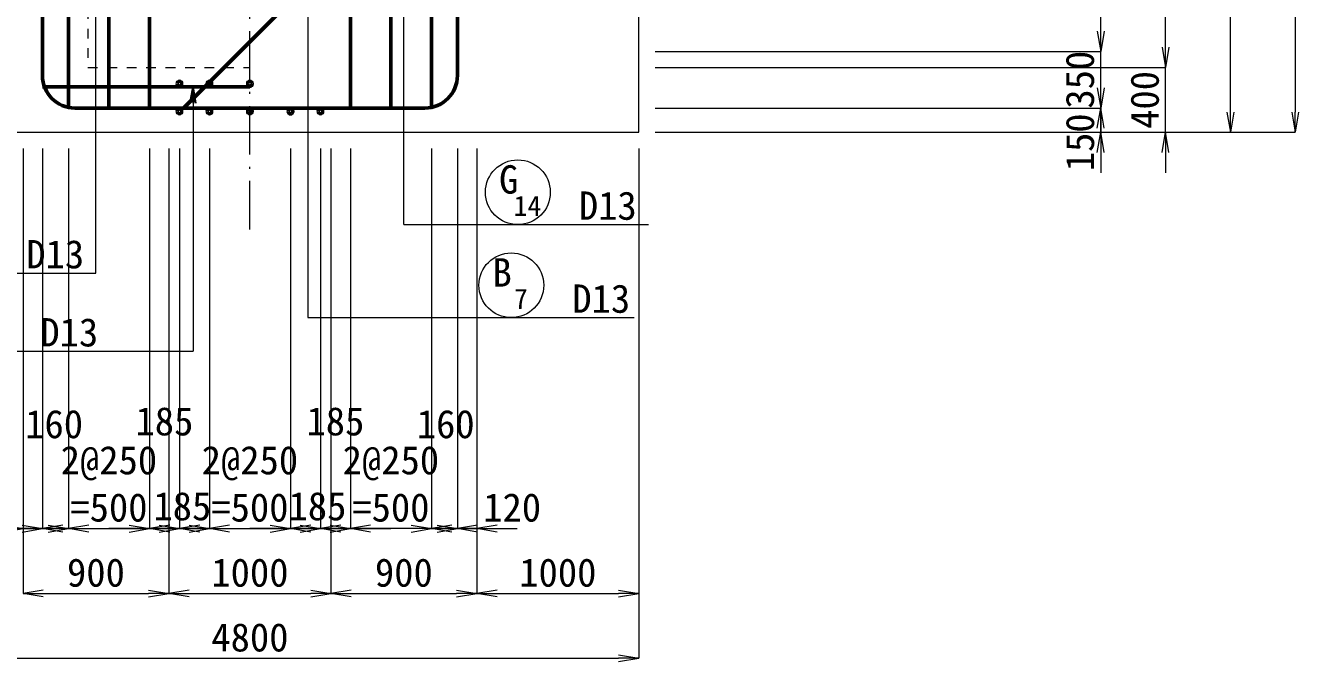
# Model space of a CAD drawing. Header units: millimetres. Extents: x 169470 to 758170, y -17820 to 11880.
# Drawn here: x 234911 to 242767, y -6585 to -2657 of the extents above; entities that cross this region are included whole.
import ezdxf
from ezdxf.enums import TextEntityAlignment as Align

# ---------------------------------------------------------------- set-up
doc = ezdxf.new("R2010")
doc.units = ezdxf.units.MM
doc.header["$LTSCALE"] = 50
doc.header["$PDSIZE"] = 300
doc.linetypes.add('SXF_一点短鎖線', pattern=[9.25, 6, -1.5, 0.25, -1.5])
doc.linetypes.add('SXF_跳び破線', pattern=[12, 6, -6])
doc.layers.get('Defpoints').update_dxf_attribs({"color": 151})
for name, color, linetype, lineweight in [('D-BGD', 7, 'Continuous', 13), ('D-BMK', 2, 'SXF_一点短鎖線', 13), ('D-STR', 1, 'Continuous', 50), ('D-STR-DIM', 7, 'Continuous', 13), ('D-STR-HTXT', 7, 'Continuous', 13), ('D-STR-STR2', 6, 'Continuous', 25), ('D-STR-TXT', 7, 'Continuous', 13)]:
    doc.layers.add(name, color=color, linetype=linetype, lineweight=lineweight)
doc.styles.add('MS ゴシック', font='MS Gothic.ttf')
doc.styles.add('YOKO_GOTHIC', font='MS Gothic.ttf')
doc.dimstyles.new('DIM-50', dxfattribs={"dimscale": 50, "dimtxt": 3.5, "dimasz": 2.5, "dimexe": 0, "dimexo": 2, "dimgap": 0.8, "dimtad": 1, "dimdec": 0, "dimzin": 1, "dimdsep": 46, "dimtxsty": 'MS ゴシック', "dimblk": 'OPEN', "dimcen": 0.1, "dimclrd": 256, "dimclre": 256, "dimclrt": 256, "dimaunit": 1, "dimadec": 3, "dimazin": 0, "dimtfac": 1, "dimtdec": 0, "dimtix": 1, "dimtmove": 2, "dimatfit": 3, "dimldrblk": 'OPEN', "dimfxl": 1, "dimlwd": -1, "dimlwe": -1, "dimarcsym": 2})
doc.dimstyles.new('S50', dxfattribs={"dimscale": 50, "dimtxt": 3.5, "dimasz": 2, "dimexe": 1, "dimexo": 1, "dimgap": 1, "dimtad": 1, "dimdec": 0, "dimzin": 1, "dimdsep": 46, "dimtxsty": 'YOKO_GOTHIC', "dimblk": 'OPEN', "dimcen": 0, "dimclrd": 256, "dimclre": 256, "dimclrt": 256, "dimaunit": 1, "dimadec": 3, "dimazin": 0, "dimtfac": 1, "dimtdec": 0, "dimtix": 1, "dimtmove": 2, "dimatfit": 3, "dimldrblk": 'OPEN', "dimfxl": 1, "dimlwd": -1, "dimlwe": -1, "dimarcsym": 0})

# ---------------------------------------------------------------- blocks, each defined once
blk = doc.blocks.new('0930-1')
at = {"layer": 'D-STR-STR2'}
for radius in [20, 10]:
    blk.add_circle((1654010.5, -311924.3), radius, dxfattribs=at)
blk = doc.blocks.new('_Open')
at = {"color": 0, "linetype": 'ByBlock', "lineweight": -2}
for p, q in [((-1, 0.167), (0, 0)), ((-1, -0.167), (0, 0)), ((0, 0), (-1, 0))]:
    blk.add_line(p, q, dxfattribs=at)
blk = doc.blocks.new('*D1368')
at = {"layer": 'D-STR-DIM', "transparency": 16777216}
for p, q in [((233896, -3416.5), (233896, -6563.7)), ((238696, -3416.5), (238696, -6563.7)), ((234021, -6563.7), (238571, -6563.7))]:
    blk.add_line(p, q, dxfattribs=at)
at = {"layer": 'Defpoints', "color": 0, "transparency": 16777216}
for p in [(233896, -3316.5), (238696, -3316.5), (238696, -6563.7)]:
    blk.add_point(p, dxfattribs=at)
at = {"layer": 'D-STR-DIM', "transparency": 16777216, "xscale": 125, "yscale": 125, "zscale": 125, "rotation": 180}
blk.add_blockref('_Open', (233896, -6563.7), dxfattribs=at)
at = {"layer": 'D-STR-DIM', "transparency": 16777216, "xscale": 125, "yscale": 125, "zscale": 125}
blk.add_blockref('_Open', (238696, -6563.7), dxfattribs=at)
at = {"layer": 'D-STR-DIM', "transparency": 16777216, "insert": (236296, -6436.2), "char_height": 175, "attachment_point": 5, "style": 'MS ゴシック'}
blk.add_mtext('4800', dxfattribs=at)
blk = doc.blocks.new('*D1370')
at = {"layer": 'D-STR-DIM', "transparency": 16777216}
for p, q in [((234896, -3416.5), (234896, -6163.7)), ((235796, -3416.5), (235796, -6163.7)), ((235021, -6163.7), (235671, -6163.7))]:
    blk.add_line(p, q, dxfattribs=at)
at = {"layer": 'Defpoints', "color": 0, "transparency": 16777216}
for p in [(234896, -3316.5), (235796, -3316.5), (235796, -6163.7)]:
    blk.add_point(p, dxfattribs=at)
at = {"layer": 'D-STR-DIM', "transparency": 16777216, "xscale": 125, "yscale": 125, "zscale": 125, "rotation": 180}
blk.add_blockref('_Open', (234896, -6163.7), dxfattribs=at)
at = {"layer": 'D-STR-DIM', "transparency": 16777216, "xscale": 125, "yscale": 125, "zscale": 125}
blk.add_blockref('_Open', (235796, -6163.7), dxfattribs=at)
at = {"layer": 'D-STR-DIM', "transparency": 16777216, "insert": (235346, -6036.2), "char_height": 175, "attachment_point": 5, "style": 'MS ゴシック'}
blk.add_mtext('900', dxfattribs=at)
blk = doc.blocks.new('*D1371')
at = {"layer": 'D-STR-DIM', "transparency": 16777216}
for p, q in [((235796, -3416.5), (235796, -6163.7)), ((236796, -3416.5), (236796, -6163.7)), ((235921, -6163.7), (236671, -6163.7))]:
    blk.add_line(p, q, dxfattribs=at)
at = {"layer": 'Defpoints', "color": 0, "transparency": 16777216}
for p in [(235796, -3316.5), (236796, -3316.5), (236796, -6163.7)]:
    blk.add_point(p, dxfattribs=at)
at = {"layer": 'D-STR-DIM', "transparency": 16777216, "xscale": 125, "yscale": 125, "zscale": 125, "rotation": 180}
blk.add_blockref('_Open', (235796, -6163.7), dxfattribs=at)
at = {"layer": 'D-STR-DIM', "transparency": 16777216, "xscale": 125, "yscale": 125, "zscale": 125}
blk.add_blockref('_Open', (236796, -6163.7), dxfattribs=at)
at = {"layer": 'D-STR-DIM', "transparency": 16777216, "insert": (236296, -6036.2), "char_height": 175, "attachment_point": 5, "style": 'MS ゴシック'}
blk.add_mtext('1000', dxfattribs=at)
blk = doc.blocks.new('*D1372')
at = {"layer": 'D-STR-DIM', "transparency": 16777216}
for p, q in [((236796, -3416.5), (236796, -6163.7)), ((237696, -3416.5), (237696, -6163.7)), ((236921, -6163.7), (237571, -6163.7))]:
    blk.add_line(p, q, dxfattribs=at)
at = {"layer": 'Defpoints', "color": 0, "transparency": 16777216}
for p in [(236796, -3316.5), (237696, -3316.5), (237696, -6163.7)]:
    blk.add_point(p, dxfattribs=at)
at = {"layer": 'D-STR-DIM', "transparency": 16777216, "xscale": 125, "yscale": 125, "zscale": 125, "rotation": 180}
blk.add_blockref('_Open', (236796, -6163.7), dxfattribs=at)
at = {"layer": 'D-STR-DIM', "transparency": 16777216, "xscale": 125, "yscale": 125, "zscale": 125}
blk.add_blockref('_Open', (237696, -6163.7), dxfattribs=at)
at = {"layer": 'D-STR-DIM', "transparency": 16777216, "insert": (237246, -6036.2), "char_height": 175, "attachment_point": 5, "style": 'MS ゴシック'}
blk.add_mtext('900', dxfattribs=at)
blk = doc.blocks.new('*D1373')
at = {"layer": 'D-STR-DIM', "transparency": 16777216}
for p, q in [((237696, -3416.5), (237696, -6163.7)), ((238696, -3416.5), (238696, -6163.7)), ((237821, -6163.7), (238571, -6163.7))]:
    blk.add_line(p, q, dxfattribs=at)
at = {"layer": 'Defpoints', "color": 0, "transparency": 16777216}
for p in [(237696, -3316.5), (238696, -3316.5), (238696, -6163.7)]:
    blk.add_point(p, dxfattribs=at)
at = {"layer": 'D-STR-DIM', "transparency": 16777216, "xscale": 125, "yscale": 125, "zscale": 125, "rotation": 180}
blk.add_blockref('_Open', (237696, -6163.7), dxfattribs=at)
at = {"layer": 'D-STR-DIM', "transparency": 16777216, "xscale": 125, "yscale": 125, "zscale": 125}
blk.add_blockref('_Open', (238696, -6163.7), dxfattribs=at)
at = {"layer": 'D-STR-DIM', "transparency": 16777216, "insert": (238196, -6036.2), "char_height": 175, "attachment_point": 5, "style": 'MS ゴシック'}
blk.add_mtext('1000', dxfattribs=at)
blk = doc.blocks.new('*D1374')
at = {"layer": 'D-STR-DIM', "transparency": 16777216}
for p, q in [((234896, -3416.5), (234896, -5763.7)), ((235016, -3416.5), (235016, -5763.7)), ((234771, -5763.7), (234646, -5763.7)), ((234896, -5763.7), (235016, -5763.7)), ((235141, -5763.7), (235266, -5763.7))]:
    blk.add_line(p, q, dxfattribs=at)
at = {"layer": 'Defpoints', "color": 0, "transparency": 16777216}
for p in [(234896, -3316.5), (235016, -3316.5), (235016, -5763.7)]:
    blk.add_point(p, dxfattribs=at)
at = {"layer": 'D-STR-DIM', "transparency": 16777216, "xscale": 125, "yscale": 125, "zscale": 125}
blk.add_blockref('_Open', (234896, -5763.7), dxfattribs=at)
at = {"layer": 'D-STR-DIM', "transparency": 16777216, "xscale": 125, "yscale": 125, "zscale": 125, "rotation": 180}
blk.add_blockref('_Open', (235016, -5763.7), dxfattribs=at)
at = {"layer": 'D-STR-DIM', "transparency": 16777216, "insert": (234677.7, -5634.2), "char_height": 175, "attachment_point": 5, "style": 'MS ゴシック'}
blk.add_mtext('120', dxfattribs=at)
blk = doc.blocks.new('*D1375')
at = {"layer": 'D-STR-DIM', "transparency": 16777216}
for p, q in [((235016, -3416.5), (235016, -5763.7)), ((235176, -3416.5), (235176, -5763.7)), ((234891, -5763.7), (234766, -5763.7)), ((235016, -5763.7), (235176, -5763.7)), ((235301, -5763.7), (235426, -5763.7))]:
    blk.add_line(p, q, dxfattribs=at)
at = {"layer": 'Defpoints', "color": 0, "transparency": 16777216}
for p in [(235016, -3316.5), (235176, -3316.5), (235176, -5763.7)]:
    blk.add_point(p, dxfattribs=at)
at = {"layer": 'D-STR-DIM', "transparency": 16777216, "xscale": 125, "yscale": 125, "zscale": 125}
blk.add_blockref('_Open', (235016, -5763.7), dxfattribs=at)
at = {"layer": 'D-STR-DIM', "transparency": 16777216, "xscale": 125, "yscale": 125, "zscale": 125, "rotation": 180}
blk.add_blockref('_Open', (235176, -5763.7), dxfattribs=at)
at = {"layer": 'D-STR-DIM', "transparency": 16777216, "insert": (235087.7, -5119.2), "char_height": 175, "attachment_point": 5, "style": 'MS ゴシック'}
blk.add_mtext('160', dxfattribs=at)
blk = doc.blocks.new('*D1376')
at = {"layer": 'D-STR-DIM', "transparency": 16777216}
for p, q in [((235176, -3416.5), (235176, -5763.7)), ((235676, -3416.5), (235676, -5763.7)), ((235051, -5763.7), (234926, -5763.7)), ((235176, -5763.7), (235676, -5763.7)), ((235801, -5763.7), (235926, -5763.7))]:
    blk.add_line(p, q, dxfattribs=at)
at = {"layer": 'Defpoints', "color": 0, "transparency": 16777216}
for p in [(235176, -3316.5), (235676, -3316.5), (235676, -5763.7)]:
    blk.add_point(p, dxfattribs=at)
at = {"layer": 'D-STR-DIM', "transparency": 16777216, "xscale": 125, "yscale": 125, "zscale": 125}
blk.add_blockref('_Open', (235176, -5763.7), dxfattribs=at)
at = {"layer": 'D-STR-DIM', "transparency": 16777216, "xscale": 125, "yscale": 125, "zscale": 125, "rotation": 180}
blk.add_blockref('_Open', (235676, -5763.7), dxfattribs=at)
at = {"layer": 'D-STR-DIM', "transparency": 16777216, "insert": (235426, -5488.2), "char_height": 175, "attachment_point": 5, "style": 'MS ゴシック'}
blk.add_mtext('2@250\\P=500', dxfattribs=at)
blk = doc.blocks.new('*D1377')
at = {"layer": 'D-STR-DIM', "transparency": 16777216}
for p, q in [((235861, -3416.5), (235861, -5763.7)), ((236046, -3416.5), (236046, -5763.7)), ((235736, -5763.7), (235611, -5763.7)), ((235861, -5763.7), (236046, -5763.7)), ((236171, -5763.7), (236296, -5763.7))]:
    blk.add_line(p, q, dxfattribs=at)
at = {"layer": 'Defpoints', "color": 0, "transparency": 16777216}
for p in [(235861, -3316.5), (236046, -3316.5), (236046, -5763.7)]:
    blk.add_point(p, dxfattribs=at)
at = {"layer": 'D-STR-DIM', "transparency": 16777216, "xscale": 125, "yscale": 125, "zscale": 125}
blk.add_blockref('_Open', (235861, -5763.7), dxfattribs=at)
at = {"layer": 'D-STR-DIM', "transparency": 16777216, "xscale": 125, "yscale": 125, "zscale": 125, "rotation": 180}
blk.add_blockref('_Open', (236046, -5763.7), dxfattribs=at)
at = {"layer": 'D-STR-DIM', "transparency": 16777216, "insert": (235879, -5626.2), "char_height": 175, "attachment_point": 5, "style": 'MS ゴシック'}
blk.add_mtext('185', dxfattribs=at)
blk = doc.blocks.new('*D1378')
at = {"layer": 'D-STR-DIM', "transparency": 16777216}
for p, q in [((236046, -3416.5), (236046, -5763.7)), ((236546, -3416.5), (236546, -5763.7)), ((235921, -5763.7), (235796, -5763.7)), ((236046, -5763.7), (236546, -5763.7)), ((236671, -5763.7), (236796, -5763.7))]:
    blk.add_line(p, q, dxfattribs=at)
at = {"layer": 'Defpoints', "color": 0, "transparency": 16777216}
for p in [(236046, -3316.5), (236546, -3316.5), (236546, -5763.7)]:
    blk.add_point(p, dxfattribs=at)
at = {"layer": 'D-STR-DIM', "transparency": 16777216, "xscale": 125, "yscale": 125, "zscale": 125}
blk.add_blockref('_Open', (236046, -5763.7), dxfattribs=at)
at = {"layer": 'D-STR-DIM', "transparency": 16777216, "xscale": 125, "yscale": 125, "zscale": 125, "rotation": 180}
blk.add_blockref('_Open', (236546, -5763.7), dxfattribs=at)
at = {"layer": 'D-STR-DIM', "transparency": 16777216, "insert": (236296, -5488.2), "char_height": 175, "attachment_point": 5, "style": 'MS ゴシック'}
blk.add_mtext('2@250\\P=500', dxfattribs=at)
blk = doc.blocks.new('*D1379')
at = {"layer": 'D-STR-DIM', "transparency": 16777216}
for p, q in [((235676, -3416.5), (235676, -5763.7)), ((235861, -3416.5), (235861, -5763.7)), ((235551, -5763.7), (235426, -5763.7)), ((235676, -5763.7), (235861, -5763.7)), ((235986, -5763.7), (236111, -5763.7))]:
    blk.add_line(p, q, dxfattribs=at)
at = {"layer": 'Defpoints', "color": 0, "transparency": 16777216}
for p in [(235676, -3316.5), (235861, -3316.5), (235861, -5763.7)]:
    blk.add_point(p, dxfattribs=at)
at = {"layer": 'D-STR-DIM', "transparency": 16777216, "xscale": 125, "yscale": 125, "zscale": 125}
blk.add_blockref('_Open', (235676, -5763.7), dxfattribs=at)
at = {"layer": 'D-STR-DIM', "transparency": 16777216, "xscale": 125, "yscale": 125, "zscale": 125, "rotation": 180}
blk.add_blockref('_Open', (235861, -5763.7), dxfattribs=at)
at = {"layer": 'D-STR-DIM', "transparency": 16777216, "insert": (235768.5, -5101.9), "char_height": 175, "attachment_point": 5, "style": 'MS ゴシック'}
blk.add_mtext('185', dxfattribs=at)
blk = doc.blocks.new('*D1380')
at = {"layer": 'D-STR-DIM', "transparency": 16777216}
for p, q in [((237576, -3416.5), (237576, -5763.7)), ((237696, -3416.5), (237696, -5763.7)), ((237451, -5763.7), (237326, -5763.7)), ((237696, -5763.7), (237576, -5763.7)), ((237821, -5763.7), (237946, -5763.7))]:
    blk.add_line(p, q, dxfattribs=at)
at = {"layer": 'Defpoints', "color": 0, "transparency": 16777216}
for p in [(237576, -3316.5), (237696, -3316.5), (237576, -5763.7)]:
    blk.add_point(p, dxfattribs=at)
at = {"layer": 'D-STR-DIM', "transparency": 16777216, "xscale": 125, "yscale": 125, "zscale": 125}
blk.add_blockref('_Open', (237576, -5763.7), dxfattribs=at)
at = {"layer": 'D-STR-DIM', "transparency": 16777216, "xscale": 125, "yscale": 125, "zscale": 125, "rotation": 180}
blk.add_blockref('_Open', (237696, -5763.7), dxfattribs=at)
at = {"layer": 'D-STR-DIM', "transparency": 16777216, "insert": (237914.2, -5634.2), "char_height": 175, "attachment_point": 5, "style": 'MS ゴシック'}
blk.add_mtext('120', dxfattribs=at)
blk = doc.blocks.new('*D1381')
at = {"layer": 'D-STR-DIM', "transparency": 16777216}
for p, q in [((237416, -3416.5), (237416, -5763.7)), ((237576, -3416.5), (237576, -5763.7)), ((237291, -5763.7), (237166, -5763.7)), ((237576, -5763.7), (237416, -5763.7)), ((237701, -5763.7), (237826, -5763.7))]:
    blk.add_line(p, q, dxfattribs=at)
at = {"layer": 'Defpoints', "color": 0, "transparency": 16777216}
for p in [(237416, -3316.5), (237576, -3316.5), (237416, -5763.7)]:
    blk.add_point(p, dxfattribs=at)
at = {"layer": 'D-STR-DIM', "transparency": 16777216, "xscale": 125, "yscale": 125, "zscale": 125}
blk.add_blockref('_Open', (237416, -5763.7), dxfattribs=at)
at = {"layer": 'D-STR-DIM', "transparency": 16777216, "xscale": 125, "yscale": 125, "zscale": 125, "rotation": 180}
blk.add_blockref('_Open', (237576, -5763.7), dxfattribs=at)
at = {"layer": 'D-STR-DIM', "transparency": 16777216, "insert": (237504.2, -5119.2), "char_height": 175, "attachment_point": 5, "style": 'MS ゴシック'}
blk.add_mtext('160', dxfattribs=at)
blk = doc.blocks.new('*D1382')
at = {"layer": 'D-STR-DIM', "transparency": 16777216}
for p, q in [((236916, -3416.5), (236916, -5763.7)), ((237416, -3416.5), (237416, -5763.7)), ((236791, -5763.7), (236666, -5763.7)), ((237416, -5763.7), (236916, -5763.7)), ((237541, -5763.7), (237666, -5763.7))]:
    blk.add_line(p, q, dxfattribs=at)
at = {"layer": 'Defpoints', "color": 0, "transparency": 16777216}
for p in [(236916, -3316.5), (237416, -3316.5), (236916, -5763.7)]:
    blk.add_point(p, dxfattribs=at)
at = {"layer": 'D-STR-DIM', "transparency": 16777216, "xscale": 125, "yscale": 125, "zscale": 125}
blk.add_blockref('_Open', (236916, -5763.7), dxfattribs=at)
at = {"layer": 'D-STR-DIM', "transparency": 16777216, "xscale": 125, "yscale": 125, "zscale": 125, "rotation": 180}
blk.add_blockref('_Open', (237416, -5763.7), dxfattribs=at)
at = {"layer": 'D-STR-DIM', "transparency": 16777216, "insert": (237166, -5488.2), "char_height": 175, "attachment_point": 5, "style": 'MS ゴシック'}
blk.add_mtext('2@250\\P=500', dxfattribs=at)
blk = doc.blocks.new('*D1383')
at = {"layer": 'D-STR-DIM', "transparency": 16777216}
for p, q in [((236546, -3416.5), (236546, -5763.7)), ((236731, -3416.5), (236731, -5763.7)), ((236421, -5763.7), (236296, -5763.7)), ((236731, -5763.7), (236546, -5763.7)), ((236856, -5763.7), (236981, -5763.7))]:
    blk.add_line(p, q, dxfattribs=at)
at = {"layer": 'Defpoints', "color": 0, "transparency": 16777216}
for p in [(236546, -3316.5), (236731, -3316.5), (236546, -5763.7)]:
    blk.add_point(p, dxfattribs=at)
at = {"layer": 'D-STR-DIM', "transparency": 16777216, "xscale": 125, "yscale": 125, "zscale": 125}
blk.add_blockref('_Open', (236546, -5763.7), dxfattribs=at)
at = {"layer": 'D-STR-DIM', "transparency": 16777216, "xscale": 125, "yscale": 125, "zscale": 125, "rotation": 180}
blk.add_blockref('_Open', (236731, -5763.7), dxfattribs=at)
at = {"layer": 'D-STR-DIM', "transparency": 16777216, "insert": (236712.9, -5626.2), "char_height": 175, "attachment_point": 5, "style": 'MS ゴシック'}
blk.add_mtext('185', dxfattribs=at)
blk = doc.blocks.new('*D1384')
at = {"layer": 'D-STR-DIM', "transparency": 16777216}
for p, q in [((236731, -3416.5), (236731, -5763.7)), ((236916, -3416.5), (236916, -5763.7)), ((236606, -5763.7), (236481, -5763.7)), ((236916, -5763.7), (236731, -5763.7)), ((237041, -5763.7), (237166, -5763.7))]:
    blk.add_line(p, q, dxfattribs=at)
at = {"layer": 'Defpoints', "color": 0, "transparency": 16777216}
for p in [(236731, -3316.5), (236916, -3316.5), (236731, -5763.7)]:
    blk.add_point(p, dxfattribs=at)
at = {"layer": 'D-STR-DIM', "transparency": 16777216, "xscale": 125, "yscale": 125, "zscale": 125}
blk.add_blockref('_Open', (236731, -5763.7), dxfattribs=at)
at = {"layer": 'D-STR-DIM', "transparency": 16777216, "xscale": 125, "yscale": 125, "zscale": 125, "rotation": 180}
blk.add_blockref('_Open', (236916, -5763.7), dxfattribs=at)
at = {"layer": 'D-STR-DIM', "transparency": 16777216, "insert": (236823.5, -5101.9), "char_height": 175, "attachment_point": 5, "style": 'MS ゴシック'}
blk.add_mtext('185', dxfattribs=at)
blk = doc.blocks.new('*D1385')
at = {"layer": 'D-STR-DIM', "transparency": 16777216}
for p, q in [((238595.9, 4883.5), (242745.9, 4883.5)), ((242745.9, 4758.5), (242745.9, -3191.5)), ((238796, -3316.5), (242745.9, -3316.5))]:
    blk.add_line(p, q, dxfattribs=at)
at = {"layer": 'Defpoints', "color": 0, "transparency": 16777216}
for p in [(238495.9, 4883.5), (238696, -3316.5), (242745.9, -3316.5)]:
    blk.add_point(p, dxfattribs=at)
at = {"layer": 'D-STR-DIM', "transparency": 16777216, "xscale": 125, "yscale": 125, "zscale": 125}
for p, rotation in [((242745.9, 4883.5), 90), ((242745.9, -3316.5), 270)]:
    blk.add_blockref('_Open', p, dxfattribs=dict(at, rotation=rotation))
at = {"layer": 'D-STR-DIM', "transparency": 16777216, "insert": (242618.4, 783.5), "char_height": 175, "attachment_point": 5, "rotation": 90, "style": 'MS ゴシック'}
blk.add_mtext('8200', dxfattribs=at)
blk = doc.blocks.new('*D1386')
at = {"layer": 'D-STR-DIM', "transparency": 16777216}
for p, q in [((237796, 1083.5), (242345.9, 1083.5)), ((242345.9, -3191.5), (242345.9, 958.5)), ((238796, -3316.5), (242345.9, -3316.5))]:
    blk.add_line(p, q, dxfattribs=at)
at = {"layer": 'Defpoints', "color": 0, "transparency": 16777216}
for p in [(237696, 1083.5), (242345.9, 1083.5), (238696, -3316.5)]:
    blk.add_point(p, dxfattribs=at)
at = {"layer": 'D-STR-DIM', "transparency": 16777216, "xscale": 125, "yscale": 125, "zscale": 125}
for p, rotation in [((242345.9, 1083.5), 90), ((242345.9, -3316.5), 270)]:
    blk.add_blockref('_Open', p, dxfattribs=dict(at, rotation=rotation))
at = {"layer": 'D-STR-DIM', "transparency": 16777216, "insert": (242218.4, -1116.5), "char_height": 175, "attachment_point": 5, "rotation": 90, "style": 'MS ゴシック'}
blk.add_mtext('4400', dxfattribs=at)
blk = doc.blocks.new('*D1388')
at = {"layer": 'D-STR-DIM', "transparency": 16777216}
for p, q in [((241945.9, -2791.5), (241945.9, -2666.5)), ((238796, -2916.5), (241945.9, -2916.5)), ((241945.9, -3316.5), (241945.9, -2916.5)), ((238796, -3316.5), (241945.9, -3316.5)), ((241945.9, -3441.5), (241945.9, -3566.5))]:
    blk.add_line(p, q, dxfattribs=at)
at = {"layer": 'Defpoints', "color": 0, "transparency": 16777216}
for p in [(238696, -2916.5), (241945.9, -2916.5), (238696, -3316.5)]:
    blk.add_point(p, dxfattribs=at)
at = {"layer": 'D-STR-DIM', "transparency": 16777216, "xscale": 125, "yscale": 125, "zscale": 125}
for p, rotation in [((241945.9, -2916.5), 270), ((241945.9, -3316.5), 90)]:
    blk.add_blockref('_Open', p, dxfattribs=dict(at, rotation=rotation))
at = {"layer": 'D-STR-DIM', "transparency": 16777216, "insert": (241818.4, -3116.5), "char_height": 175, "attachment_point": 5, "rotation": 90, "style": 'MS ゴシック'}
blk.add_mtext('400', dxfattribs=at)
blk = doc.blocks.new('*D1389')
at = {"layer": 'D-STR-DIM', "transparency": 16777216}
for p, q in [((237796, -16.5), (241945.9, -16.5)), ((241945.9, -2791.5), (241945.9, -141.5)), ((238796, -2916.5), (241945.9, -2916.5))]:
    blk.add_line(p, q, dxfattribs=at)
at = {"layer": 'Defpoints', "color": 0, "transparency": 16777216}
for p in [(237696, -16.5), (241945.9, -16.5), (238696, -2916.5)]:
    blk.add_point(p, dxfattribs=at)
at = {"layer": 'D-STR-DIM', "transparency": 16777216, "xscale": 125, "yscale": 125, "zscale": 125}
for p, rotation in [((241945.9, -16.5), 90), ((241945.9, -2916.5), 270)]:
    blk.add_blockref('_Open', p, dxfattribs=dict(at, rotation=rotation))
at = {"layer": 'D-STR-DIM', "transparency": 16777216, "insert": (241818.4, -1466.5), "char_height": 175, "attachment_point": 5, "rotation": 90, "style": 'MS ゴシック'}
blk.add_mtext('2900', dxfattribs=at)
blk = doc.blocks.new('*D1395')
at = {"layer": 'D-STR-DIM', "transparency": 16777216}
for p, q in [((241545.9, -3041.5), (241545.9, -2916.5)), ((238796, -3166.5), (241545.9, -3166.5)), ((241545.9, -3316.5), (241545.9, -3166.5)), ((238796, -3316.5), (241545.9, -3316.5)), ((241545.9, -3441.5), (241545.9, -3566.5))]:
    blk.add_line(p, q, dxfattribs=at)
at = {"layer": 'Defpoints', "color": 0, "transparency": 16777216}
for p in [(238696, -3166.5), (241545.9, -3166.5), (238696, -3316.5)]:
    blk.add_point(p, dxfattribs=at)
at = {"layer": 'D-STR-DIM', "transparency": 16777216, "xscale": 125, "yscale": 125, "zscale": 125}
for p, rotation in [((241545.9, -3166.5), 270), ((241545.9, -3316.5), 90)]:
    blk.add_blockref('_Open', p, dxfattribs=dict(at, rotation=rotation))
at = {"layer": 'D-STR-DIM', "transparency": 16777216, "insert": (241418.9, -3378.2), "char_height": 175, "attachment_point": 5, "rotation": 90, "style": 'MS ゴシック'}
blk.add_mtext('150', dxfattribs=at)
blk = doc.blocks.new('*D1396')
at = {"layer": 'D-STR-DIM', "transparency": 16777216}
for p, q in [((241545.9, -2691.5), (241545.9, -2566.5)), ((238796, -2816.5), (241545.9, -2816.5)), ((241545.9, -3166.5), (241545.9, -2816.5)), ((238796, -3166.5), (241545.9, -3166.5)), ((241545.9, -3291.5), (241545.9, -3416.5))]:
    blk.add_line(p, q, dxfattribs=at)
at = {"layer": 'Defpoints', "color": 0, "transparency": 16777216}
for p in [(238696, -2816.5), (241545.9, -2816.5), (238696, -3166.5)]:
    blk.add_point(p, dxfattribs=at)
at = {"layer": 'D-STR-DIM', "transparency": 16777216, "xscale": 125, "yscale": 125, "zscale": 125}
for p, rotation in [((241545.9, -2816.5), 270), ((241545.9, -3166.5), 90)]:
    blk.add_blockref('_Open', p, dxfattribs=dict(at, rotation=rotation))
at = {"layer": 'D-STR-DIM', "transparency": 16777216, "insert": (241418.4, -2991.5), "char_height": 175, "attachment_point": 5, "rotation": 90, "style": 'MS ゴシック'}
blk.add_mtext('350', dxfattribs=at)
blk = doc.blocks.new('*D1401')
at = {"layer": 'D-STR-DIM', "transparency": 16777216}
for p, q in [((237676, 4533.5), (241545.9, 4533.5)), ((241545.9, -2691.5), (241545.9, 4408.5)), ((238796, -2816.5), (241545.9, -2816.5))]:
    blk.add_line(p, q, dxfattribs=at)
at = {"layer": 'Defpoints', "color": 0, "transparency": 16777216}
for p in [(237576, 4533.5), (241545.9, 4533.5), (238696, -2816.5)]:
    blk.add_point(p, dxfattribs=at)
at = {"layer": 'D-STR-DIM', "transparency": 16777216, "xscale": 125, "yscale": 125, "zscale": 125}
for p, rotation in [((241545.9, 4533.5), 90), ((241545.9, -2816.5), 270)]:
    blk.add_blockref('_Open', p, dxfattribs=dict(at, rotation=rotation))
at = {"layer": 'D-STR-DIM', "transparency": 16777216, "insert": (241409, 858.5), "char_height": 175, "attachment_point": 5, "rotation": 90, "style": 'MS ゴシック'}
blk.add_mtext('50@150=7350', dxfattribs=at)

msp = doc.modelspace()

# ---------------------------------------------------------------- linework, layer by layer
at = {"layer": 'D-BGD', "linetype": 'SXF_跳び破線', "ltscale": 0.2}
for p, q in [((235295.96, 83.49), (235295.96, -2916.51)), ((235295.96, -2916.51), (236295.96, -2916.51))]:
    msp.add_line(p, q, dxfattribs=at)
at = {"layer": 'D-BGD'}
for p, q in [((238695.96, -3316.51), (238695.96, -2016.51)), ((233895.96, -3316.51), (238695.96, -3316.51))]:
    msp.add_line(p, q, dxfattribs=at)
at = {"layer": 'D-BMK'}
msp.add_line((236295.96, -3916.51), (236295.96, 5207.9), dxfattribs=at)
at = {"layer": 'D-STR'}
for p, q in [((235175.96, 4813.49), (235175.96, -3166.51)), ((236915.96, -3166.51), (236915.96, 4813.49)), ((237165.96, -3166.51), (237165.96, 4813.49)), ((237415.96, 4813.49), (237415.96, -3166.51)), ((235015.96, 4613.49), (235015.96, -2966.51)), ((237575.96, 4613.49), (237575.96, -2966.51)), ((235425.96, -3166.51), (235425.96, -116.51)), ((235675.96, -3166.51), (235675.96, -116.51)), ((237575.96, -1476.51), (235885.96, -3166.51)), ((235015.96, -3036.51), (236295.96, -3036.51)), ((235215.96, -3166.51), (237375.96, -3166.51))]:
    msp.add_line(p, q, dxfattribs=at)
for centre, start, end in [((235215.96, -2966.51), 180, 270), ((237375.96, -2966.51), 270, 0)]:
    msp.add_arc(centre, 200, start, end, dxfattribs=at)
at = {"layer": 'D-STR-HTXT'}
for p, q in [((237245.96, -3886.59), (237245.96, 4533.49)), ((235345.96, -4186.59), (235345.96, -116.51)), ((237245.96, -3886.59), (238755.8, -3886.59)), ((234339.39, -4186.59), (235345.96, -4186.59)), ((236653.82, -4460.93), (238666.94, -4460.93)), ((234426.14, -4668.82), (235944.95, -4668.82))]:
    msp.add_line(p, q, dxfattribs=at)
at = {"layer": 'D-STR-HTXT', "color": 4}
msp.add_circle((237949.24, -3686.59), 200, dxfattribs=at)
at = {"layer": 'D-STR-HTXT'}
msp.add_circle((237908.86, -4260.93), 200, dxfattribs=at)

# ---------------------------------------------------------------- block references
at = {"layer": 'D-STR-STR2', "xscale": -1, "rotation": 180}
for p in [(-1418149.52, -314940.81), (-1417964.52, -314940.81), (-1417714.52, -314940.81), (-1418149.52, -315110.81), (-1417964.52, -315110.81), (-1417714.52, -315110.81), (-1417464.52, -315111.54), (-1417279.52, -315110.81)]:
    msp.add_blockref('0930-1', p, dxfattribs=at)

# ---------------------------------------------------------------- texts
at = {"layer": 'D-STR-TXT', "color": 4, "style": 'YOKO_GOTHIC'}
for s, height, p in [('G', 175, (237892.96, -3694.9)), ('14', 125, (238008.63, -3832.71))]:
    msp.add_text(s, height=height, dxfattribs=at).set_placement(p, align=Align.CENTER)
at = {"layer": 'D-STR-TXT', "style": 'YOKO_GOTHIC'}
for p in [(238325.76, -3856.59), (234915.92, -4156.59), (238285.38, -4430.93), (235002.66, -4638.82)]:
    msp.add_text('D13', height=175, dxfattribs=at).set_placement(p)
for s, height, p in [('B', 175, (237852.58, -4269.25)), ('7', 125, (237968.24, -4407.05))]:
    msp.add_text(s, height=height, dxfattribs=at).set_placement(p, align=Align.CENTER)

# ---------------------------------------------------------------- dimensions: what is measured, and where the dimension line sits
at = {"layer": 'D-STR-DIM'}
for base, p1, p2, picture, middle in [((242745.85, -3316.51), (238495.85, 4883.49), (238695.96, -3316.51), '*D1385', (242618.35, 783.49)), ((242345.85, 1083.49), (238695.96, -3316.51), (237695.96, 1083.49), '*D1386', (242218.35, -1116.51)), ((241945.85, -16.51), (238695.96, -2916.51), (237695.96, -16.51), '*D1389', (241818.35, -1466.51)), ((241545.85, -2816.51), (238695.96, -3166.51), (238695.96, -2816.51), '*D1396', (241418.35, -2991.51)), ((241945.85, -2916.51), (238695.96, -3316.51), (238695.96, -2916.51), '*D1388', (241818.35, -3116.51))]:
    dim = msp.add_linear_dim(base=base, p1=p1, p2=p2, angle=90, dimstyle='DIM-50', dxfattribs=at)
    dim.commit()
    dim.dimension.update_dxf_attribs({"geometry": picture, "text_midpoint": middle})
for base, p1, p2, angle, text, picture, middle in [((241545.85, 4533.49), (238695.96, -2816.51), (237575.96, 4533.49), 90, '50@150=<>', '*D1401', (241409.03, 858.49)), ((236915.96, -5763.71), (237415.96, -3316.51), (236915.96, -3316.51), 180, '2@250\\P=<>', '*D1382', (237165.96, -5488.15))]:
    dim = msp.add_linear_dim(base=base, p1=p1, p2=p2, angle=angle, text=text, dimstyle='DIM-50', dxfattribs=at)
    dim.commit()
    dim.dimension.update_dxf_attribs({"geometry": picture, "text_midpoint": middle})
for base, p1, p2, angle, picture, middle in [((241545.85, -3166.51), (238695.96, -3316.51), (238695.96, -3166.51), 90, '*D1395', (241418.85, -3378.17)), ((236545.96, -5763.71), (236730.96, -3316.51), (236545.96, -3316.51), 180, '*D1383', (236712.87, -5626.21)), ((236730.96, -5763.71), (236915.96, -3316.51), (236730.96, -3316.51), 180, '*D1384', (236823.46, -5101.87)), ((237415.96, -5763.71), (237575.96, -3316.51), (237415.96, -3316.51), 180, '*D1381', (237504.22, -5119.19)), ((237575.96, -5763.71), (237695.96, -3316.51), (237575.96, -3316.51), 180, '*D1380', (237914.23, -5634.22))]:
    dim = msp.add_linear_dim(base=base, p1=p1, p2=p2, angle=angle, dimstyle='DIM-50', dxfattribs=at)
    dim.commit()
    dim.dimension.update_dxf_attribs({"geometry": picture, "text_midpoint": middle, "dimtype": 160})
for base, p1, p2, picture, middle in [((238695.96, -6563.71), (233895.96, -3316.51), (238695.96, -3316.51), '*D1368', (236295.96, -6436.21)), ((235795.96, -6163.71), (234895.96, -3316.51), (235795.96, -3316.51), '*D1370', (235345.96, -6036.21)), ((236795.96, -6163.71), (235795.96, -3316.51), (236795.96, -3316.51), '*D1371', (236295.96, -6036.21)), ((237695.96, -6163.71), (236795.96, -3316.51), (237695.96, -3316.51), '*D1372', (237245.96, -6036.21)), ((238695.96, -6163.71), (237695.96, -3316.51), (238695.96, -3316.51), '*D1373', (238195.96, -6036.21))]:
    dim = msp.add_linear_dim(base=base, p1=p1, p2=p2, dimstyle='DIM-50', dxfattribs=at)
    dim.commit()
    dim.dimension.update_dxf_attribs({"geometry": picture, "text_midpoint": middle})
for base, p1, p2, picture, middle in [((235015.96, -5763.71), (234895.96, -3316.51), (235015.96, -3316.51), '*D1374', (234677.68, -5634.22)), ((235175.96, -5763.71), (235015.96, -3316.51), (235175.96, -3316.51), '*D1375', (235087.69, -5119.19)), ((235860.96, -5763.71), (235675.96, -3316.51), (235860.96, -3316.51), '*D1379', (235768.46, -5101.87)), ((236045.96, -5763.71), (235860.96, -3316.51), (236045.96, -3316.51), '*D1377', (235879.04, -5626.21))]:
    dim = msp.add_linear_dim(base=base, p1=p1, p2=p2, dimstyle='DIM-50', dxfattribs=at)
    dim.commit()
    dim.dimension.update_dxf_attribs({"geometry": picture, "text_midpoint": middle, "dimtype": 160})
for base, p1, p2, picture, middle in [((235675.96, -5763.71), (235175.96, -3316.51), (235675.96, -3316.51), '*D1376', (235425.96, -5488.15)), ((236545.96, -5763.71), (236045.96, -3316.51), (236545.96, -3316.51), '*D1378', (236295.96, -5488.15))]:
    dim = msp.add_linear_dim(base=base, p1=p1, p2=p2, text='2@250\\P=<>', dimstyle='DIM-50', dxfattribs=at)
    dim.commit()
    dim.dimension.update_dxf_attribs({"geometry": picture, "text_midpoint": middle})

# ---------------------------------------------------------------- leaders
at = {"layer": 'D-STR-HTXT'}
for points in [[(236653.82, -2398.65), (236653.82, -4460.93)], [(235944.95, -3036.51), (235944.95, -4668.82)]]:
    msp.add_leader(points, dimstyle='S50', dxfattribs=at)

doc.saveas('drawing.dxf')
